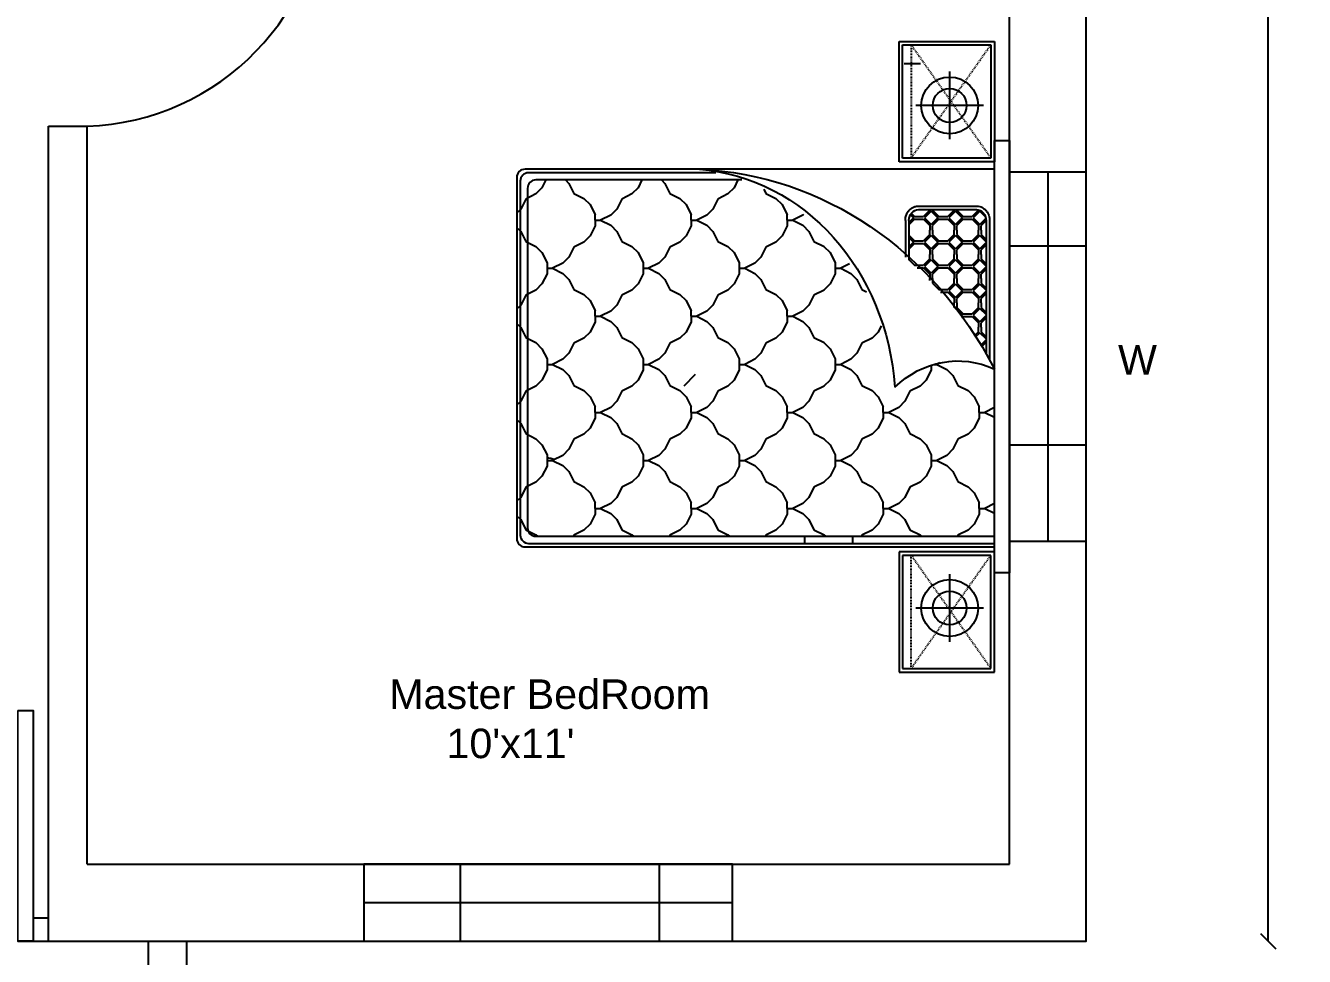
# Model space of a CAD drawing. Header units: inches. Extents: x -8688 to 264, y -379 to 2217.
# Drawn here: x -4299 to -4132.6, y -103.5 to 17.6 of the extents above; entities that cross this region are included whole.
import ezdxf

# ---------------------------------------------------------------- set-up
doc = ezdxf.new("R2010")
doc.units = ezdxf.units.IN
doc.header["$MEASUREMENT"] = 0
doc.linetypes.add('ACAD_ISO03W100', pattern=[30, 12, -18])
for name, color, linetype in [('D', 140, 'Continuous'), ('D1', 211, 'Continuous'), ('Naming', 91, 'Continuous'), ('W', 60, 'Continuous')]:
    doc.layers.add(name, color=color, linetype=linetype)
doc.styles.get("Standard").update_dxf_attribs({"font": 'arial.ttf'})
doc.dimstyles.get("Standard").update_dxf_attribs({"dimtxt": 5, "dimasz": 2, "dimexe": 0.18, "dimexo": 0.0625, "dimgap": 0.09, "dimtad": 0, "dimtih": 1, "dimtoh": 1, "dimdec": 3, "dimdsep": 46, "dimlunit": 3, "dimtxsty": 'Standard', "dimblk": 'OBLIQUE', "dimcen": 2, "dimse1": 1, "dimse2": 1, "dimclrd": 2, "dimadec": 0, "dimazin": 0, "dimtfac": 1, "dimtdec": 3, "dimtofl": 0, "dimtmove": 0, "dimatfit": 3, "dimfxl": 1, "dimtolj": 1, "dimtzin": 0, "dimarcsym": 0})

# ---------------------------------------------------------------- blocks, each defined once
blk = doc.blocks.new('_Oblique')
at = {"color": 0, "linetype": 'ByBlock', "lineweight": -2}
blk.add_line((-0.5, -0.5), (0.5, 0.5), dxfattribs=at)
blk = doc.blocks.new('*D37')
at = {"color": 2, "lineweight": -2, "transparency": 16777216}
for p, q in [((-4137.32, 258.49), (-4137.32, 81.13)), ((-4137.32, -101.51), (-4137.32, 75.84))]:
    blk.add_line(p, q, dxfattribs=at)
at = {"layer": 'Defpoints', "color": 0, "transparency": 16777216}
for p in [(-4160.98, 258.49), (-4160.98, -101.51), (-4137.32, -101.51)]:
    blk.add_point(p, dxfattribs=at)
at = {"color": 2, "lineweight": -2, "transparency": 16777216, "xscale": 2, "yscale": 2, "zscale": 2}
for p, rotation in [((-4137.32, 258.49), 90), ((-4137.32, -101.51), 270)]:
    blk.add_blockref('_Oblique', p, dxfattribs=dict(at, rotation=rotation))
at = {"color": 0, "transparency": 16777216, "insert": (-4137.32, 78.49), "char_height": 5, "attachment_point": 5}
blk.add_mtext("\\A1;30'", dxfattribs=at)

msp = doc.modelspace()

# ---------------------------------------------------------------- linework, layer by layer
for p, q in [((-4170.9821, -91.5117), (-4170.9821, 40.4883)), ((-4295.9821, -101.5117), (-4295.9821, 4.4883)), ((-4295.9821, 4.4883), (-4290.9821, 4.4883)), ((-4290.9821, -91.5117), (-4290.9821, 4.4883)), ((-4290.9821, -91.5117), (-4170.9821, -91.5117)), ((-4282.9821, -172.5117), (-4282.9821, -101.5117)), ((-4277.9821, -172.5117), (-4277.9821, -101.5117))]:
    msp.add_line(p, q)
at = {"color": 40, "true_color": 0xf8d731}
for p, q in [((-4185.3325, 15.4994), (-4172.9218, 15.4994)), ((-4185.3325, -0.1438), (-4185.3325, 15.4994)), ((-4184.864, 15.0309), (-4173.3904, 15.0309)), ((-4184.864, 0.3247), (-4184.864, 15.0309)), ((-4173.3904, 15.0309), (-4173.3904, 0.3247)), ((-4172.9218, 15.4994), (-4172.9218, -0.1438)), ((-4184.667, 12.624), (-4182.5442, 12.624)), ((-4178.7459, 2.7635), (-4178.7459, 11.575)), ((-4174.3401, 7.1692), (-4183.1516, 7.1692)), ((-4172.9218, 2.6002), (-4170.9821, 2.6002)), ((-4172.9218, -53.6237), (-4172.9218, 2.6002)), ((-4170.9821, 2.6002), (-4170.9821, -53.6237)), ((-4173.3904, 0.3247), (-4184.864, 0.3247)), ((-4172.8594, -1.1199), (-4233.9941, -1.1199)), ((-4209.1571, -1.5885), (-4233.5256, -1.5885)), ((-4172.9218, -0.1438), (-4185.3325, -0.1438)), ((-4235.0806, -2.2064), (-4235.0806, -49.168)), ((-4234.612, -2.6749), (-4234.612, -48.6995)), ((-4205.7851, -2.5255), (-4232.5885, -2.5255)), ((-4231.2752, -2.5255), (-4231.7904, -3.5558)), ((-4231.2752, -2.5255), (-4231.7903, -3.5558)), ((-4228.7383, -2.5255), (-4228.3026, -2.9613)), ((-4228.3034, -2.9621), (-4227.6467, -4.2756)), ((-4228.3034, -2.9621), (-4227.6467, -4.2756)), ((-4218.781, -2.5255), (-4219.2962, -3.5558)), ((-4218.781, -2.5255), (-4219.2961, -3.5558)), ((-4216.2441, -2.5255), (-4215.8084, -2.9612)), ((-4215.8092, -2.9621), (-4215.1525, -4.2756)), ((-4215.8092, -2.9621), (-4215.1525, -4.2756)), ((-4206.2868, -2.5255), (-4206.802, -3.5558)), ((-4206.2869, -2.5255), (-4206.802, -3.5558)), ((-4232.5792, -4.3458), (-4233.8926, -5.0025)), ((-4233.675, -3.612), (-4233.675, -47.7624)), ((-4231.7896, -3.5566), (-4232.5796, -4.3465)), ((-4227.6454, -4.2755), (-4226.3319, -4.9322)), ((-4226.3325, -4.9314), (-4225.5425, -5.7214)), ((-4220.0849, -4.3458), (-4221.3984, -5.0025)), ((-4219.2954, -3.5566), (-4220.0854, -4.3466)), ((-4215.1511, -4.2755), (-4213.8377, -4.9322)), ((-4213.8383, -4.9314), (-4213.0483, -5.7213)), ((-4207.5907, -4.3458), (-4208.9041, -5.0025)), ((-4206.8012, -3.5566), (-4207.5912, -4.3466)), ((-4202.9384, -3.7155), (-4202.6583, -4.2756)), ((-4202.9384, -3.7155), (-4202.6583, -4.2756)), ((-4202.6569, -4.2755), (-4201.3435, -4.9322)), ((-4201.3441, -4.9314), (-4200.5541, -5.7213)), ((-4234.5497, -6.3166), (-4234.9244, -6.6913)), ((-4233.8937, -5.0025), (-4234.5504, -6.3159)), ((-4233.8937, -5.0025), (-4234.5504, -6.3159)), ((-4225.5433, -5.7222), (-4224.8866, -7.0356)), ((-4225.5433, -5.7222), (-4224.8866, -7.0356)), ((-4222.0555, -6.3167), (-4222.8455, -7.1066)), ((-4221.3995, -5.0025), (-4222.0562, -6.3159)), ((-4221.3995, -5.0025), (-4222.0562, -6.3159)), ((-4213.0491, -5.7222), (-4212.3924, -7.0356)), ((-4213.0491, -5.7222), (-4212.3924, -7.0356)), ((-4209.5613, -6.3167), (-4210.3513, -7.1066)), ((-4208.9053, -5.0025), (-4209.5621, -6.3159)), ((-4208.9053, -5.0025), (-4209.562, -6.3159)), ((-4200.555, -5.7222), (-4199.8982, -7.0356)), ((-4200.5549, -5.7222), (-4199.8982, -7.0356)), ((-4182.7923, -5.9158), (-4175.2645, -5.9158)), ((-4182.7923, -6.3844), (-4175.2645, -6.3844)), ((-4181.3312, -6.4511), (-4182.1545, -7.2745)), ((-4181.1555, -6.5717), (-4182.034, -7.4502)), ((-4181.3314, -6.4511), (-4181.3314, -6.3844)), ((-4181.1555, -6.5717), (-4180.277, -7.4502)), ((-4180.98, -6.3844), (-4180.98, -6.4511)), ((-4180.9798, -6.4511), (-4180.1564, -7.2745)), ((-4178.1686, -6.4511), (-4178.9919, -7.2745)), ((-4177.9929, -6.5717), (-4178.8714, -7.4502)), ((-4178.1688, -6.4511), (-4178.1688, -6.3844)), ((-4177.9929, -6.5717), (-4177.1144, -7.4502)), ((-4177.8174, -6.3844), (-4177.8174, -6.4511)), ((-4177.8172, -6.4511), (-4176.9938, -7.2745)), ((-4175.006, -6.4511), (-4175.8293, -7.2745)), ((-4174.8303, -6.5717), (-4175.7088, -7.4502)), ((-4175.0062, -6.4511), (-4175.0062, -6.4147)), ((-4174.8303, -6.5717), (-4174.0888, -7.3132)), ((-4224.8855, -7.7626), (-4224.8855, -7.0356)), ((-4224.8855, -7.7626), (-4224.1585, -7.7626)), ((-4224.8855, -7.7626), (-4224.1585, -7.7626)), ((-4224.8855, -7.7626), (-4224.8855, -8.4895)), ((-4222.845, -7.1059), (-4224.1584, -7.7626)), ((-4224.1584, -7.7626), (-4222.8449, -8.4193)), ((-4212.3913, -7.7626), (-4212.3913, -7.0356)), ((-4212.3913, -7.7626), (-4211.6643, -7.7626)), ((-4212.3913, -7.7626), (-4211.6643, -7.7626)), ((-4212.3913, -7.7626), (-4212.3913, -8.4895)), ((-4210.3508, -7.1059), (-4211.6642, -7.7626)), ((-4211.6641, -7.7626), (-4210.3507, -8.4193)), ((-4199.8971, -7.7626), (-4199.8971, -7.0356)), ((-4199.8971, -7.7626), (-4199.1701, -7.7626)), ((-4199.8971, -7.7626), (-4199.1701, -7.7626)), ((-4199.8971, -7.7626), (-4199.8971, -8.4895)), ((-4197.8566, -7.1059), (-4199.17, -7.7626)), ((-4199.1699, -7.7626), (-4197.8565, -8.4193)), ((-4197.7512, -7.0008), (-4197.8571, -7.1067)), ((-4184.5102, -7.7882), (-4184.5102, -12.5544)), ((-4183.4396, -7.4502), (-4184.0417, -8.0523)), ((-4183.319, -7.6259), (-4184.0417, -8.3486)), ((-4184.0417, -7.7882), (-4184.0417, -12.969)), ((-4183.8496, -7.0402), (-4183.4396, -7.4502)), ((-4183.7313, -6.8622), (-4183.319, -7.2745)), ((-4183.3192, -7.2745), (-4182.1548, -7.2745)), ((-4183.3192, -7.6259), (-4182.1548, -7.6259)), ((-4182.1545, -7.6259), (-4181.3312, -8.4493)), ((-4182.034, -7.4502), (-4181.1555, -8.3287)), ((-4180.277, -7.4502), (-4181.1555, -8.3287)), ((-4180.1564, -7.6259), (-4180.9798, -8.4493)), ((-4180.1566, -7.2745), (-4178.9922, -7.2745)), ((-4180.1566, -7.6259), (-4178.9922, -7.6259)), ((-4178.9919, -7.6259), (-4178.1686, -8.4493)), ((-4178.8714, -7.4502), (-4177.9929, -8.3287)), ((-4177.1144, -7.4502), (-4177.9929, -8.3287)), ((-4176.9938, -7.6259), (-4177.8172, -8.4493)), ((-4176.994, -7.2745), (-4175.8296, -7.2745)), ((-4176.994, -7.6259), (-4175.8296, -7.6259)), ((-4175.8293, -7.6259), (-4175.006, -8.4493)), ((-4175.7088, -7.4502), (-4174.8303, -8.3287)), ((-4174.0357, -7.5341), (-4174.8303, -8.3287)), ((-4174.0151, -7.8098), (-4174.6546, -8.4493)), ((-4174.0151, -7.8098), (-4174.0151, -25.2023)), ((-4173.5465, -7.8098), (-4173.5465, -26.002)), ((-4234.9244, -8.8337), (-4234.5497, -9.2084)), ((-4234.5505, -9.2092), (-4233.8938, -10.5227)), ((-4234.5505, -9.2092), (-4233.8938, -10.5227)), ((-4225.5425, -9.8037), (-4226.3325, -10.5937)), ((-4224.8866, -8.4895), (-4225.5433, -9.8029)), ((-4224.8865, -8.4895), (-4225.5432, -9.8029)), ((-4222.8455, -8.4184), (-4222.0555, -9.2084)), ((-4222.0563, -9.2092), (-4221.3996, -10.5227)), ((-4222.0563, -9.2092), (-4221.3996, -10.5227)), ((-4213.0483, -9.8037), (-4213.8383, -10.5937)), ((-4212.3924, -8.4895), (-4213.0491, -9.8029)), ((-4212.3923, -8.4895), (-4213.049, -9.8029)), ((-4210.3513, -8.4184), (-4209.5613, -9.2083)), ((-4209.5621, -9.2092), (-4208.9054, -10.5227)), ((-4209.5621, -9.2092), (-4208.9054, -10.5227)), ((-4200.5541, -9.8037), (-4201.3441, -10.5937)), ((-4199.8982, -8.4895), (-4200.5549, -9.8029)), ((-4199.8982, -8.4895), (-4200.5549, -9.8029)), ((-4197.857, -8.4184), (-4197.0671, -9.2083)), ((-4197.068, -9.2092), (-4196.4112, -10.5227)), ((-4197.0679, -9.2092), (-4196.4112, -10.5227)), ((-4184.0417, -9.7144), (-4183.319, -10.4371)), ((-4181.3312, -9.6137), (-4182.1545, -10.4371)), ((-4181.1555, -9.7343), (-4182.034, -10.6128)), ((-4181.3314, -8.4493), (-4181.3314, -9.0315)), ((-4181.3314, -9.6137), (-4181.3314, -9.0315)), ((-4181.1555, -9.7343), (-4180.277, -10.6128)), ((-4180.98, -9.0315), (-4180.98, -8.4493)), ((-4180.98, -9.0315), (-4180.98, -9.6137)), ((-4180.9798, -9.6137), (-4180.1564, -10.4371)), ((-4178.1686, -9.6137), (-4178.9919, -10.4371)), ((-4177.9929, -9.7343), (-4178.8714, -10.6128)), ((-4178.1688, -8.4493), (-4178.1688, -9.0315)), ((-4178.1688, -9.6137), (-4178.1688, -9.0315)), ((-4177.9929, -9.7343), (-4177.1144, -10.6128)), ((-4177.8174, -9.0315), (-4177.8174, -8.4493)), ((-4177.8174, -9.0315), (-4177.8174, -9.6137)), ((-4177.8172, -9.6137), (-4176.9938, -10.4371)), ((-4175.006, -9.6137), (-4175.8293, -10.4371)), ((-4174.8303, -9.7343), (-4175.7088, -10.6128)), ((-4175.0062, -8.4493), (-4175.0062, -9.0315)), ((-4175.0062, -9.6137), (-4175.0062, -9.0315)), ((-4174.8303, -9.7343), (-4174.0151, -10.5495)), ((-4174.6548, -9.0315), (-4174.6548, -8.4493)), ((-4174.6548, -9.0315), (-4174.6548, -9.6137)), ((-4174.6546, -9.6137), (-4174.0151, -10.2532)), ((-4233.8925, -10.5226), (-4232.5791, -11.1793)), ((-4232.5796, -11.1785), (-4231.7896, -11.9685)), ((-4227.6466, -11.2496), (-4228.3033, -12.563)), ((-4227.6466, -11.2496), (-4228.3033, -12.563)), ((-4226.332, -10.5929), (-4227.6454, -11.2496)), ((-4221.3983, -10.5226), (-4220.0848, -11.1793)), ((-4220.0854, -11.1785), (-4219.2954, -11.9685)), ((-4215.1524, -11.2496), (-4215.8091, -12.563)), ((-4215.1524, -11.2496), (-4215.8091, -12.563)), ((-4213.8378, -10.5929), (-4215.1512, -11.2496)), ((-4208.904, -10.5226), (-4207.5906, -11.1793)), ((-4207.5912, -11.1785), (-4206.8012, -11.9684)), ((-4202.6583, -11.2496), (-4203.315, -12.563)), ((-4202.6582, -11.2496), (-4203.3149, -12.563)), ((-4201.3436, -10.5929), (-4202.657, -11.2496)), ((-4196.4098, -10.5226), (-4195.0964, -11.1793)), ((-4195.097, -11.1785), (-4194.307, -11.9684)), ((-4184.0417, -10.0107), (-4183.4396, -10.6128)), ((-4183.4396, -10.6128), (-4184.0417, -11.2149)), ((-4183.319, -10.7885), (-4184.0417, -11.5112)), ((-4183.3192, -10.4371), (-4182.1548, -10.4371)), ((-4183.3192, -10.7885), (-4182.1548, -10.7885)), ((-4182.1545, -10.7885), (-4181.3312, -11.6119)), ((-4182.034, -10.6128), (-4181.1555, -11.4913)), ((-4181.3314, -11.6119), (-4181.3314, -12.1941)), ((-4180.277, -10.6128), (-4181.1555, -11.4913)), ((-4180.98, -12.1941), (-4180.98, -11.6119)), ((-4180.1564, -10.7885), (-4180.9798, -11.6119)), ((-4180.1566, -10.4371), (-4178.9922, -10.4371)), ((-4180.1566, -10.7885), (-4178.9922, -10.7885)), ((-4178.9919, -10.7885), (-4178.1686, -11.6119)), ((-4178.8714, -10.6128), (-4177.9929, -11.4913)), ((-4178.1688, -11.6119), (-4178.1688, -12.1941)), ((-4177.1144, -10.6128), (-4177.9929, -11.4913)), ((-4177.8174, -12.1941), (-4177.8174, -11.6119)), ((-4176.9938, -10.7885), (-4177.8172, -11.6119)), ((-4176.994, -10.4371), (-4175.8296, -10.4371)), ((-4176.994, -10.7885), (-4175.8296, -10.7885)), ((-4175.8293, -10.7885), (-4175.006, -11.6119)), ((-4175.7088, -10.6128), (-4174.8303, -11.4913)), ((-4175.0062, -11.6119), (-4175.0062, -12.1941)), ((-4174.0151, -10.6761), (-4174.8303, -11.4913)), ((-4174.6548, -12.1941), (-4174.6548, -11.6119)), ((-4174.0151, -10.9724), (-4174.6546, -11.6119)), ((-4231.7904, -11.9693), (-4231.1337, -13.2827)), ((-4231.7904, -11.9693), (-4231.1337, -13.2827)), ((-4231.1326, -13.2827), (-4231.1326, -14.7366)), ((-4228.3026, -12.5638), (-4229.0926, -13.3537)), ((-4219.2962, -11.9693), (-4218.6395, -13.2827)), ((-4219.2962, -11.9693), (-4218.6395, -13.2827)), ((-4218.6384, -13.2827), (-4218.6384, -14.7366)), ((-4215.8084, -12.5638), (-4216.5984, -13.3537)), ((-4206.802, -11.9693), (-4206.1453, -13.2827)), ((-4206.802, -11.9693), (-4206.1453, -13.2827)), ((-4206.1442, -13.2827), (-4206.1442, -14.7366)), ((-4203.3142, -12.5638), (-4204.1042, -13.3538)), ((-4194.3079, -11.9693), (-4193.6512, -13.2827)), ((-4194.3078, -11.9693), (-4193.6511, -13.2827)), ((-4193.6499, -13.2827), (-4193.6499, -14.7366)), ((-4184.0417, -12.877), (-4183.319, -13.5997)), ((-4181.3312, -12.7763), (-4182.1545, -13.5997)), ((-4181.1555, -12.8969), (-4182.034, -13.7754)), ((-4181.3314, -12.7763), (-4181.3314, -12.1941)), ((-4181.1555, -12.8969), (-4180.277, -13.7754)), ((-4180.98, -12.1941), (-4180.98, -12.7763)), ((-4180.9798, -12.7763), (-4180.1564, -13.5997)), ((-4178.1686, -12.7763), (-4178.9919, -13.5997)), ((-4177.9929, -12.8969), (-4178.8714, -13.7754)), ((-4178.1688, -12.7763), (-4178.1688, -12.1941)), ((-4177.9929, -12.8969), (-4177.1144, -13.7754)), ((-4177.8174, -12.1941), (-4177.8174, -12.7763)), ((-4177.8172, -12.7763), (-4176.9938, -13.5997)), ((-4175.006, -12.7763), (-4175.8293, -13.5997)), ((-4174.8303, -12.8969), (-4175.7088, -13.7754)), ((-4175.0062, -12.7763), (-4175.0062, -12.1941)), ((-4174.8303, -12.8969), (-4174.0151, -13.7121)), ((-4174.6548, -12.1941), (-4174.6548, -12.7763)), ((-4174.6546, -12.7763), (-4174.0151, -13.4158)), ((-4231.1337, -14.7366), (-4231.7904, -16.05)), ((-4231.1336, -14.7366), (-4231.7903, -16.05)), ((-4231.1326, -14.0097), (-4230.4056, -14.0097)), ((-4229.0921, -13.353), (-4230.4055, -14.0097)), ((-4230.4055, -14.0097), (-4229.092, -14.6664)), ((-4229.0926, -14.6655), (-4228.3026, -15.4555)), ((-4218.6394, -14.7366), (-4219.2962, -16.05)), ((-4218.6395, -14.7366), (-4219.2962, -16.05)), ((-4218.6384, -14.0097), (-4217.9114, -14.0097)), ((-4216.5979, -13.353), (-4217.9113, -14.0097)), ((-4217.9112, -14.0097), (-4216.5978, -14.6664)), ((-4216.5984, -14.6655), (-4215.8084, -15.4555)), ((-4206.1453, -14.7366), (-4206.802, -16.05)), ((-4206.1453, -14.7366), (-4206.802, -16.05)), ((-4206.1442, -14.0097), (-4205.4172, -14.0097)), ((-4204.1037, -13.353), (-4205.4171, -14.0097)), ((-4205.417, -14.0097), (-4204.1036, -14.6664)), ((-4204.1041, -14.6655), (-4203.3142, -15.4555)), ((-4193.6511, -14.7366), (-4194.3078, -16.05)), ((-4193.6511, -14.7366), (-4194.3078, -16.05)), ((-4193.6499, -14.0097), (-4192.923, -14.0097)), ((-4191.7615, -13.429), (-4192.9229, -14.0097)), ((-4192.9228, -14.0097), (-4191.6094, -14.6664)), ((-4191.6099, -14.6655), (-4190.82, -15.4554)), ((-4183.3192, -13.5997), (-4182.1548, -13.5997)), ((-4182.9771, -13.9511), (-4182.1548, -13.9511)), ((-4182.1545, -13.9511), (-4181.3312, -14.7745)), ((-4182.034, -13.7754), (-4181.1555, -14.6539)), ((-4181.3314, -14.7745), (-4181.3314, -15.3567)), ((-4180.277, -13.7754), (-4181.1555, -14.6539)), ((-4180.98, -15.3567), (-4180.98, -14.7745)), ((-4180.1564, -13.9511), (-4180.9798, -14.7745)), ((-4180.1566, -13.5997), (-4178.9922, -13.5997)), ((-4180.1566, -13.9511), (-4178.9922, -13.9511)), ((-4178.9919, -13.9511), (-4178.1686, -14.7745)), ((-4178.8714, -13.7754), (-4177.9929, -14.6539)), ((-4178.1688, -14.7745), (-4178.1688, -15.3567)), ((-4177.1144, -13.7754), (-4177.9929, -14.6539)), ((-4177.8174, -15.3567), (-4177.8174, -14.7745)), ((-4176.9938, -13.9511), (-4177.8172, -14.7745)), ((-4176.994, -13.5997), (-4175.8296, -13.5997)), ((-4176.994, -13.9511), (-4175.8296, -13.9511)), ((-4175.8293, -13.9511), (-4175.006, -14.7745)), ((-4175.7088, -13.7754), (-4174.8303, -14.6539)), ((-4175.0062, -14.7745), (-4175.0062, -15.3567)), ((-4174.0151, -13.8387), (-4174.8303, -14.6539)), ((-4174.6548, -15.3567), (-4174.6548, -14.7745)), ((-4174.0151, -14.135), (-4174.6546, -14.7745)), ((-4231.7896, -16.0508), (-4232.5796, -16.8408)), ((-4228.3034, -15.4564), (-4227.6467, -16.7698)), ((-4228.3034, -15.4564), (-4227.6467, -16.7698)), ((-4219.2954, -16.0508), (-4220.0854, -16.8408)), ((-4215.8092, -15.4564), (-4215.1525, -16.7698)), ((-4215.8092, -15.4564), (-4215.1525, -16.7698)), ((-4206.8012, -16.0508), (-4207.5912, -16.8408)), ((-4203.315, -15.4564), (-4202.6583, -16.7698)), ((-4203.315, -15.4564), (-4202.6583, -16.7698)), ((-4194.307, -16.0509), (-4195.097, -16.8408)), ((-4190.8208, -15.4564), (-4190.1641, -16.7698)), ((-4190.8208, -15.4564), (-4190.1641, -16.7698)), ((-4181.3314, -15.5871), (-4181.3314, -15.3567)), ((-4180.98, -15.3567), (-4180.98, -15.9389)), ((-4180.9798, -15.9389), (-4180.1564, -16.7623)), ((-4178.1686, -15.9389), (-4178.9919, -16.7623)), ((-4177.9929, -16.0595), (-4178.8714, -16.938)), ((-4178.1688, -15.9389), (-4178.1688, -15.3567)), ((-4177.9929, -16.0595), (-4177.1144, -16.938)), ((-4177.8174, -15.3567), (-4177.8174, -15.9389)), ((-4177.8172, -15.9389), (-4176.9938, -16.7623)), ((-4175.006, -15.9389), (-4175.8293, -16.7623)), ((-4174.8303, -16.0595), (-4175.7088, -16.938)), ((-4175.0062, -15.9389), (-4175.0062, -15.3567)), ((-4174.8303, -16.0595), (-4174.0151, -16.8747)), ((-4174.6548, -15.3567), (-4174.6548, -15.9389)), ((-4174.6546, -15.9389), (-4174.0151, -16.5784)), ((-4233.8937, -17.4967), (-4234.5504, -18.8101)), ((-4233.8937, -17.4967), (-4234.5504, -18.8101)), ((-4232.5791, -16.84), (-4233.8926, -17.4967)), ((-4227.6454, -16.7697), (-4226.3319, -17.4264)), ((-4226.3325, -17.4256), (-4225.5425, -18.2156)), ((-4225.5433, -18.2164), (-4224.8866, -19.5298)), ((-4225.5433, -18.2164), (-4224.8866, -19.5298)), ((-4221.3995, -17.4967), (-4222.0563, -18.8101)), ((-4221.3995, -17.4967), (-4222.0562, -18.8101)), ((-4220.0849, -16.84), (-4221.3983, -17.4967)), ((-4215.1511, -16.7697), (-4213.8377, -17.4264)), ((-4213.8383, -17.4256), (-4213.0483, -18.2156)), ((-4213.0491, -18.2164), (-4212.3924, -19.5298)), ((-4213.0491, -18.2164), (-4212.3924, -19.5298)), ((-4208.9054, -17.4967), (-4209.5621, -18.8101)), ((-4208.9053, -17.4967), (-4209.562, -18.8101)), ((-4207.5907, -16.84), (-4208.9041, -17.4967)), ((-4202.6569, -16.7697), (-4201.3435, -17.4264)), ((-4201.3441, -17.4256), (-4200.5541, -18.2156)), ((-4200.5549, -18.2164), (-4199.8982, -19.5298)), ((-4200.5549, -18.2164), (-4199.8982, -19.5298)), ((-4196.4111, -17.4967), (-4197.0679, -18.8101)), ((-4196.4112, -17.4967), (-4197.0679, -18.8101)), ((-4195.0965, -16.84), (-4196.4099, -17.4967)), ((-4190.1627, -16.7697), (-4189.5709, -17.0656)), ((-4180.1566, -16.7623), (-4178.9922, -16.7623)), ((-4179.9224, -17.1137), (-4178.9922, -17.1137)), ((-4178.9919, -17.1137), (-4178.1686, -17.9371)), ((-4178.8714, -16.938), (-4177.9929, -17.8165)), ((-4178.1688, -17.9371), (-4178.1688, -18.5193)), ((-4177.1144, -16.938), (-4177.9929, -17.8165)), ((-4177.8174, -18.5193), (-4177.8174, -17.9371)), ((-4176.9938, -17.1137), (-4177.8172, -17.9371)), ((-4176.994, -16.7623), (-4175.8296, -16.7623)), ((-4176.994, -17.1137), (-4175.8296, -17.1137)), ((-4175.8293, -17.1137), (-4175.006, -17.9371)), ((-4175.7088, -16.938), (-4174.8303, -17.8165)), ((-4175.0062, -17.9371), (-4175.0062, -18.5193)), ((-4174.0151, -17.0013), (-4174.8303, -17.8165)), ((-4174.6548, -18.5193), (-4174.6548, -17.9371)), ((-4174.0151, -17.2976), (-4174.6546, -17.9371)), ((-4234.5497, -18.8109), (-4234.9244, -19.1855)), ((-4224.8855, -20.2568), (-4224.8855, -19.5298)), ((-4222.845, -19.6001), (-4224.1584, -20.2568)), ((-4222.0555, -18.8109), (-4222.8455, -19.6009)), ((-4212.3913, -20.2568), (-4212.3913, -19.5298)), ((-4210.3508, -19.6001), (-4211.6642, -20.2568)), ((-4209.5613, -18.8109), (-4210.3513, -19.6009)), ((-4199.8971, -20.2568), (-4199.8971, -19.5298)), ((-4197.8565, -19.6001), (-4199.17, -20.2568)), ((-4197.0671, -18.8109), (-4197.8571, -19.6009)), ((-4178.1686, -19.1015), (-4178.212, -19.145)), ((-4178.1688, -19.1015), (-4178.1688, -18.5193)), ((-4177.9929, -19.2221), (-4178.0807, -19.3099)), ((-4177.9929, -19.2221), (-4177.1144, -20.1006)), ((-4177.8174, -18.5193), (-4177.8174, -19.1015)), ((-4177.8172, -19.1015), (-4176.9938, -19.9249)), ((-4176.994, -19.9249), (-4175.8296, -19.9249)), ((-4175.006, -19.1015), (-4175.8293, -19.9249)), ((-4174.8303, -19.2221), (-4175.7088, -20.1006)), ((-4175.0062, -19.1015), (-4175.0062, -18.5193)), ((-4174.8303, -19.2221), (-4174.0151, -20.0373)), ((-4174.6548, -18.5193), (-4174.6548, -19.1015)), ((-4174.6546, -19.1015), (-4174.0151, -19.741)), ((-4234.9244, -21.3279), (-4234.5497, -21.7026)), ((-4224.8866, -20.9837), (-4225.5433, -22.2971)), ((-4224.8865, -20.9837), (-4225.5432, -22.2971)), ((-4224.8855, -20.2568), (-4224.1585, -20.2568)), ((-4224.8855, -20.2568), (-4224.1585, -20.2568)), ((-4224.8855, -20.2568), (-4224.8855, -20.9837)), ((-4224.1584, -20.2568), (-4222.845, -20.9135)), ((-4222.8455, -20.9126), (-4222.0555, -21.7026)), ((-4212.3924, -20.9837), (-4213.0491, -22.2971)), ((-4212.3924, -20.9837), (-4213.0491, -22.2971)), ((-4212.3913, -20.2568), (-4211.6643, -20.2568)), ((-4212.3913, -20.2568), (-4211.6643, -20.2568)), ((-4212.3913, -20.2568), (-4212.3913, -20.9837)), ((-4211.6641, -20.2568), (-4210.3507, -20.9135)), ((-4210.3513, -20.9126), (-4209.5613, -21.7026)), ((-4199.8982, -20.9837), (-4200.5549, -22.2971)), ((-4199.8982, -20.9837), (-4200.5549, -22.2971)), ((-4199.8971, -20.2568), (-4199.1701, -20.2568)), ((-4199.8971, -20.2568), (-4199.1701, -20.2568)), ((-4199.8971, -20.2568), (-4199.8971, -20.9837)), ((-4199.1699, -20.2568), (-4197.8565, -20.9135)), ((-4197.857, -20.9126), (-4197.0671, -21.7026)), ((-4187.663, -21.5017), (-4188.0607, -22.2971)), ((-4187.663, -21.5017), (-4188.0607, -22.2971)), ((-4177.1144, -20.1006), (-4177.314, -20.3002)), ((-4176.9938, -20.2763), (-4177.1868, -20.4693)), ((-4176.994, -20.2763), (-4175.8296, -20.2763)), ((-4175.8293, -20.2763), (-4175.006, -21.0997)), ((-4175.7088, -20.1006), (-4174.8303, -20.9791)), ((-4175.0062, -21.0997), (-4175.0062, -21.6819)), ((-4174.0151, -20.1639), (-4174.8303, -20.9791)), ((-4174.6548, -21.6819), (-4174.6548, -21.0997)), ((-4174.0151, -20.4602), (-4174.6546, -21.0997)), ((-4234.5505, -21.7035), (-4233.8938, -23.0169)), ((-4234.5505, -21.7035), (-4233.8938, -23.0169)), ((-4233.8925, -23.0168), (-4232.5791, -23.6735)), ((-4226.332, -23.0871), (-4227.6454, -23.7438)), ((-4225.5425, -22.2979), (-4226.3325, -23.0879)), ((-4222.0563, -21.7035), (-4221.3996, -23.0169)), ((-4222.0563, -21.7035), (-4221.3996, -23.0169)), ((-4221.3983, -23.0168), (-4220.0849, -23.6735)), ((-4213.8378, -23.0871), (-4215.1512, -23.7438)), ((-4213.0483, -22.2979), (-4213.8383, -23.0879)), ((-4209.5621, -21.7035), (-4208.9054, -23.0169)), ((-4209.5621, -21.7035), (-4208.9054, -23.0169)), ((-4208.904, -23.0168), (-4207.5906, -23.6735)), ((-4201.3436, -23.0871), (-4202.657, -23.7438)), ((-4200.5541, -22.298), (-4201.3441, -23.0879)), ((-4197.0679, -21.7035), (-4196.4112, -23.0169)), ((-4197.0679, -21.7035), (-4196.4112, -23.0169)), ((-4196.4098, -23.0168), (-4195.0964, -23.6735)), ((-4188.8494, -23.0871), (-4190.1628, -23.7438)), ((-4188.0599, -22.298), (-4188.8499, -23.0879)), ((-4175.006, -22.2641), (-4175.5378, -22.7959)), ((-4174.8303, -22.3847), (-4175.4192, -22.9737)), ((-4175.0062, -22.2641), (-4175.0062, -21.6819)), ((-4174.8303, -22.3847), (-4174.0151, -23.1999)), ((-4174.6548, -21.6819), (-4174.6548, -22.2641)), ((-4174.6546, -22.2641), (-4174.0151, -22.9036)), ((-4232.5796, -23.6728), (-4231.7896, -24.4627)), ((-4231.7904, -24.4635), (-4231.1337, -25.7769)), ((-4231.7904, -24.4635), (-4231.1337, -25.7769)), ((-4227.6466, -23.7438), (-4228.3033, -25.0572)), ((-4227.6466, -23.7438), (-4228.3033, -25.0572)), ((-4220.0854, -23.6727), (-4219.2954, -24.4627)), ((-4219.2962, -24.4635), (-4218.6395, -25.7769)), ((-4219.2962, -24.4635), (-4218.6395, -25.7769)), ((-4215.1525, -23.7438), (-4215.8092, -25.0572)), ((-4215.1524, -23.7438), (-4215.8091, -25.0572)), ((-4207.5912, -23.6727), (-4206.8012, -24.4627)), ((-4206.802, -24.4635), (-4206.1453, -25.7769)), ((-4206.802, -24.4635), (-4206.1453, -25.7769)), ((-4202.6583, -23.7438), (-4203.315, -25.0572)), ((-4202.6582, -23.7438), (-4203.3149, -25.0572)), ((-4195.097, -23.6727), (-4194.307, -24.4627)), ((-4194.3078, -24.4635), (-4193.6511, -25.7769)), ((-4194.3078, -24.4635), (-4193.6511, -25.7769)), ((-4190.164, -23.7438), (-4190.8208, -25.0572)), ((-4190.1641, -23.7438), (-4190.8208, -25.0572)), ((-4174.0151, -23.3265), (-4174.7287, -24.0401)), ((-4174.0151, -23.6228), (-4174.6143, -24.2221)), ((-4231.1326, -25.7769), (-4231.1326, -27.2309)), ((-4231.1326, -26.5039), (-4230.4056, -26.5039)), ((-4229.0921, -25.8472), (-4230.4055, -26.5039)), ((-4230.4055, -26.5039), (-4229.0921, -27.1606)), ((-4228.3026, -25.058), (-4229.0926, -25.8479)), ((-4218.6384, -25.7769), (-4218.6384, -27.2309)), ((-4218.6384, -26.5039), (-4217.9114, -26.5039)), ((-4216.5979, -25.8472), (-4217.9113, -26.5039)), ((-4217.9113, -26.5039), (-4216.5978, -27.1606)), ((-4215.8084, -25.058), (-4216.5984, -25.848)), ((-4206.1442, -25.7769), (-4206.1442, -27.2309)), ((-4206.1442, -26.5039), (-4205.4172, -26.5039)), ((-4204.1036, -25.8472), (-4205.4171, -26.5039)), ((-4205.417, -26.5039), (-4204.1036, -27.1606)), ((-4203.3142, -25.058), (-4204.1042, -25.848)), ((-4193.6499, -25.7769), (-4193.6499, -27.2309)), ((-4193.6499, -26.5039), (-4192.923, -26.5039)), ((-4191.6094, -25.8472), (-4192.9228, -26.5039)), ((-4192.9228, -26.5039), (-4191.6094, -27.1606)), ((-4190.82, -25.0581), (-4191.61, -25.848)), ((-4181.1557, -26.6089), (-4181.1557, -27.2309)), ((-4180.8118, -26.5039), (-4180.4288, -26.5039)), ((-4180.0425, -26.3109), (-4180.4286, -26.5039)), ((-4180.4286, -26.5039), (-4179.1152, -27.1606)), ((-4231.1336, -27.2308), (-4231.7904, -28.5442)), ((-4231.1337, -27.2308), (-4231.7904, -28.5442)), ((-4229.0926, -27.1598), (-4228.3026, -27.9497)), ((-4228.3034, -27.9506), (-4227.6467, -29.264)), ((-4228.3034, -27.9506), (-4227.6467, -29.264)), ((-4218.6395, -27.2308), (-4219.2962, -28.5442)), ((-4218.6395, -27.2308), (-4219.2962, -28.5442)), ((-4216.5984, -27.1597), (-4215.8084, -27.9497)), ((-4215.8092, -27.9506), (-4215.1525, -29.264)), ((-4215.8092, -27.9506), (-4215.1525, -29.264)), ((-4213.3098, -29.2774), (-4211.8263, -27.7939)), ((-4206.1453, -27.2308), (-4206.802, -28.5442)), ((-4206.1453, -27.2308), (-4206.802, -28.5442)), ((-4204.1041, -27.1597), (-4203.3142, -27.9497)), ((-4203.315, -27.9506), (-4202.6583, -29.264)), ((-4203.315, -27.9506), (-4202.6583, -29.264)), ((-4193.6511, -27.2308), (-4194.3078, -28.5442)), ((-4193.6511, -27.2308), (-4194.3078, -28.5442)), ((-4191.6099, -27.1597), (-4190.82, -27.9497)), ((-4190.8208, -27.9506), (-4190.1641, -29.264)), ((-4190.8208, -27.9506), (-4190.1641, -29.264)), ((-4181.1569, -27.2308), (-4181.8136, -28.5442)), ((-4181.1569, -27.2308), (-4181.8136, -28.5442)), ((-4179.1157, -27.1597), (-4178.3258, -27.9496)), ((-4178.3266, -27.9506), (-4177.6699, -29.264)), ((-4178.3266, -27.9506), (-4177.6699, -29.264)), ((-4232.5791, -29.3342), (-4233.8925, -29.9909)), ((-4231.7896, -28.545), (-4232.5796, -29.335)), ((-4227.6454, -29.2639), (-4226.332, -29.9207)), ((-4226.3325, -29.9199), (-4225.5425, -30.7098)), ((-4220.0849, -29.3342), (-4221.3983, -29.9909)), ((-4219.2954, -28.5451), (-4220.0854, -29.335)), ((-4215.1512, -29.2639), (-4213.8377, -29.9207)), ((-4213.8383, -29.9198), (-4213.0483, -30.7098)), ((-4207.5907, -29.3342), (-4208.9041, -29.9909)), ((-4206.8012, -28.5451), (-4207.5912, -29.335)), ((-4202.6569, -29.2639), (-4201.3435, -29.9207)), ((-4201.3441, -29.9198), (-4200.5541, -30.7098)), ((-4195.0965, -29.3342), (-4196.4099, -29.9909)), ((-4194.307, -28.5451), (-4195.097, -29.3351)), ((-4190.1627, -29.2639), (-4188.8493, -29.9207)), ((-4188.8499, -29.9198), (-4188.0599, -30.7098)), ((-4182.6022, -29.3342), (-4183.9157, -29.9909)), ((-4181.8128, -28.5451), (-4182.6028, -29.3351)), ((-4177.6685, -29.2639), (-4176.3551, -29.9207)), ((-4176.3557, -29.9198), (-4175.5657, -30.7097)), ((-4234.5497, -31.3051), (-4234.9244, -31.6798)), ((-4233.8937, -29.9909), (-4234.5505, -31.3043)), ((-4233.8937, -29.9909), (-4234.5504, -31.3043)), ((-4225.5433, -30.7106), (-4224.8866, -32.0241)), ((-4225.5433, -30.7106), (-4224.8866, -32.0241)), ((-4222.0555, -31.3051), (-4222.8455, -32.0951)), ((-4221.3996, -29.9909), (-4222.0563, -31.3043)), ((-4221.3995, -29.9909), (-4222.0562, -31.3043)), ((-4213.0491, -30.7106), (-4212.3924, -32.0241)), ((-4213.0491, -30.7106), (-4212.3924, -32.0241)), ((-4209.5613, -31.3051), (-4210.3513, -32.0951)), ((-4208.9053, -29.9909), (-4209.5621, -31.3043)), ((-4208.9054, -29.9909), (-4209.5621, -31.3043)), ((-4200.5549, -30.7106), (-4199.8982, -32.0241)), ((-4200.5549, -30.7106), (-4199.8982, -32.0241)), ((-4197.0671, -31.3052), (-4197.8571, -32.0951)), ((-4196.4112, -29.9909), (-4197.0679, -31.3043)), ((-4196.4112, -29.9909), (-4197.0679, -31.3043)), ((-4188.0607, -30.7106), (-4187.404, -32.0241)), ((-4188.0607, -30.7106), (-4187.404, -32.0241)), ((-4184.5729, -31.3052), (-4185.3629, -32.0951)), ((-4183.917, -29.9909), (-4184.5737, -31.3043)), ((-4183.917, -29.9909), (-4184.5737, -31.3043)), ((-4175.5666, -30.7106), (-4174.9098, -32.0241)), ((-4175.5665, -30.7106), (-4174.9098, -32.0241)), ((-4224.8855, -32.751), (-4224.8855, -32.024)), ((-4224.8855, -32.751), (-4224.1585, -32.751)), ((-4224.8855, -32.751), (-4224.1585, -32.751)), ((-4224.8855, -32.751), (-4224.8855, -33.4779)), ((-4222.845, -32.0943), (-4224.1584, -32.751)), ((-4224.1584, -32.751), (-4222.845, -33.4077)), ((-4212.3913, -32.751), (-4212.3913, -32.024)), ((-4212.3913, -32.751), (-4211.6643, -32.751)), ((-4212.3913, -32.751), (-4211.6643, -32.751)), ((-4212.3913, -32.751), (-4212.3913, -33.4779)), ((-4210.3507, -32.0943), (-4211.6642, -32.751)), ((-4211.6642, -32.751), (-4210.3507, -33.4077)), ((-4199.8971, -32.751), (-4199.8971, -32.024)), ((-4199.8971, -32.751), (-4199.1701, -32.751)), ((-4199.8971, -32.751), (-4199.1701, -32.751)), ((-4199.8971, -32.751), (-4199.8971, -33.4779)), ((-4197.8565, -32.0943), (-4199.1699, -32.751)), ((-4199.1699, -32.751), (-4197.8565, -33.4077)), ((-4187.4028, -32.751), (-4187.4028, -32.024)), ((-4187.4028, -32.751), (-4186.6759, -32.751)), ((-4187.4028, -32.751), (-4186.6759, -32.751)), ((-4187.4028, -32.751), (-4187.4028, -33.4779)), ((-4185.3623, -32.0943), (-4186.6757, -32.751)), ((-4186.6757, -32.751), (-4185.3623, -33.4077)), ((-4174.9086, -32.751), (-4174.9086, -32.024)), ((-4174.9086, -32.751), (-4174.1817, -32.751)), ((-4174.9086, -32.751), (-4174.1817, -32.751)), ((-4174.9086, -32.751), (-4174.9086, -33.4779)), ((-4172.9218, -32.1212), (-4174.1815, -32.751)), ((-4174.1815, -32.751), (-4172.9218, -33.3808)), ((-4234.9244, -33.8222), (-4234.5497, -34.1968)), ((-4234.5505, -34.1977), (-4233.8937, -35.5111)), ((-4234.5505, -34.1977), (-4233.8938, -35.5111)), ((-4225.5425, -34.7922), (-4226.3325, -35.5821)), ((-4224.8866, -33.4779), (-4225.5433, -34.7913)), ((-4224.8866, -33.4779), (-4225.5433, -34.7913)), ((-4222.8455, -33.4069), (-4222.0555, -34.1968)), ((-4222.0563, -34.1977), (-4221.3996, -35.5111)), ((-4222.0563, -34.1977), (-4221.3996, -35.5111)), ((-4213.0483, -34.7922), (-4213.8383, -35.5821)), ((-4212.3924, -33.4779), (-4213.0491, -34.7913)), ((-4212.3924, -33.4779), (-4213.0491, -34.7913)), ((-4210.3513, -33.4068), (-4209.5613, -34.1968)), ((-4209.5621, -34.1977), (-4208.9054, -35.5111)), ((-4209.5621, -34.1977), (-4208.9054, -35.5111)), ((-4200.5541, -34.7922), (-4201.3441, -35.5822)), ((-4199.8982, -33.4779), (-4200.5549, -34.7913)), ((-4199.8982, -33.4779), (-4200.5549, -34.7913)), ((-4197.857, -33.4068), (-4197.0671, -34.1968)), ((-4197.0679, -34.1977), (-4196.4112, -35.5111)), ((-4197.0679, -34.1977), (-4196.4112, -35.5111)), ((-4188.0599, -34.7922), (-4188.8499, -35.5822)), ((-4187.404, -33.4779), (-4188.0607, -34.7913)), ((-4187.404, -33.4779), (-4188.0607, -34.7913)), ((-4185.3628, -33.4068), (-4184.5729, -34.1968)), ((-4184.5737, -34.1977), (-4183.917, -35.5111)), ((-4184.5737, -34.1977), (-4183.917, -35.5111)), ((-4175.5657, -34.7922), (-4176.3556, -35.5822)), ((-4174.9098, -33.4779), (-4175.5666, -34.7913)), ((-4174.9098, -33.4779), (-4175.5665, -34.7913)), ((-4233.8925, -35.511), (-4232.5791, -36.1678)), ((-4232.5796, -36.167), (-4231.7896, -36.9569)), ((-4227.6467, -36.238), (-4228.3034, -37.5514)), ((-4227.6466, -36.238), (-4228.3033, -37.5514)), ((-4226.332, -35.5813), (-4227.6454, -36.238)), ((-4221.3983, -35.511), (-4220.0849, -36.1678)), ((-4220.0854, -36.167), (-4219.2954, -36.9569)), ((-4215.1525, -36.238), (-4215.8092, -37.5514)), ((-4215.1524, -36.238), (-4215.8091, -37.5514)), ((-4213.8378, -35.5813), (-4215.1512, -36.238)), ((-4208.9041, -35.511), (-4207.5906, -36.1678)), ((-4207.5912, -36.1669), (-4206.8012, -36.9569)), ((-4202.6582, -36.238), (-4203.315, -37.5514)), ((-4202.6583, -36.238), (-4203.315, -37.5514)), ((-4201.3436, -35.5813), (-4202.657, -36.238)), ((-4196.4098, -35.511), (-4195.0964, -36.1678)), ((-4195.097, -36.1669), (-4194.307, -36.9569)), ((-4190.1641, -36.238), (-4190.8208, -37.5514)), ((-4190.1641, -36.238), (-4190.8208, -37.5514)), ((-4188.8493, -35.5813), (-4190.1628, -36.238)), ((-4183.9156, -35.511), (-4182.6022, -36.1678)), ((-4182.6028, -36.1669), (-4181.8128, -36.9569)), ((-4177.6699, -36.238), (-4178.3266, -37.5514)), ((-4177.6699, -36.238), (-4178.3266, -37.5514)), ((-4176.3551, -35.5813), (-4177.6685, -36.238)), ((-4231.7904, -36.9577), (-4231.1336, -38.2712)), ((-4231.7904, -36.9577), (-4231.1337, -38.2712)), ((-4228.3026, -37.5522), (-4229.0926, -38.3422)), ((-4219.2962, -36.9577), (-4218.6395, -38.2712)), ((-4219.2962, -36.9577), (-4218.6395, -38.2712)), ((-4215.8084, -37.5522), (-4216.5984, -38.3422)), ((-4206.802, -36.9577), (-4206.1453, -38.2712)), ((-4206.802, -36.9577), (-4206.1453, -38.2712)), ((-4203.3142, -37.5523), (-4204.1042, -38.3422)), ((-4194.3078, -36.9577), (-4193.6511, -38.2712)), ((-4194.3078, -36.9577), (-4193.6511, -38.2712)), ((-4190.82, -37.5523), (-4191.61, -38.3422)), ((-4181.8136, -36.9577), (-4181.1569, -38.2712)), ((-4181.8136, -36.9577), (-4181.1569, -38.2712)), ((-4178.3258, -37.5523), (-4179.1157, -38.3423)), ((-4231.1337, -39.725), (-4231.7904, -41.0385)), ((-4231.1337, -39.725), (-4231.7904, -41.0385)), ((-4231.1326, -38.2712), (-4231.1326, -39.7251)), ((-4231.1326, -38.9981), (-4230.4056, -38.9981)), ((-4229.0921, -38.3414), (-4230.4055, -38.9981)), ((-4230.4055, -38.9981), (-4229.0921, -39.6548)), ((-4229.0926, -39.654), (-4228.3026, -40.444)), ((-4218.6395, -39.725), (-4219.2962, -41.0385)), ((-4218.6395, -39.725), (-4219.2962, -41.0385)), ((-4218.6384, -38.2712), (-4218.6384, -39.7251)), ((-4218.6384, -38.9981), (-4217.9114, -38.9981)), ((-4216.5979, -38.3414), (-4217.9113, -38.9981)), ((-4217.9113, -38.9981), (-4216.5979, -39.6548)), ((-4216.5984, -39.654), (-4215.8084, -40.4439)), ((-4206.1453, -39.725), (-4206.802, -41.0385)), ((-4206.1453, -39.725), (-4206.802, -41.0385)), ((-4206.1442, -38.2712), (-4206.1442, -39.7251)), ((-4206.1442, -38.9981), (-4205.4172, -38.9981)), ((-4204.1036, -38.3414), (-4205.417, -38.9981)), ((-4205.417, -38.9981), (-4204.1036, -39.6548)), ((-4204.1041, -39.654), (-4203.3142, -40.4439)), ((-4193.6511, -39.725), (-4194.3078, -41.0385)), ((-4193.6511, -39.725), (-4194.3078, -41.0385)), ((-4193.6499, -38.2712), (-4193.6499, -39.7251)), ((-4193.6499, -38.9981), (-4192.923, -38.9981)), ((-4191.6094, -38.3414), (-4192.9228, -38.9981)), ((-4192.9228, -38.9981), (-4191.6094, -39.6548)), ((-4191.6099, -39.6539), (-4190.82, -40.4439)), ((-4181.157, -39.725), (-4181.8137, -41.0385)), ((-4181.1569, -39.725), (-4181.8136, -41.0385)), ((-4181.1557, -38.2712), (-4181.1557, -39.7251)), ((-4181.1557, -38.9981), (-4180.4288, -38.9981)), ((-4179.1152, -38.3414), (-4180.4286, -38.9981)), ((-4180.4286, -38.9981), (-4179.1152, -39.6548)), ((-4179.1157, -39.6539), (-4178.3258, -40.4439)), ((-4231.7896, -41.0393), (-4232.5796, -41.8292)), ((-4228.3034, -40.4448), (-4227.6467, -41.7582)), ((-4228.3033, -40.4448), (-4227.6466, -41.7582)), ((-4219.2954, -41.0393), (-4220.0854, -41.8292)), ((-4215.8092, -40.4448), (-4215.1525, -41.7582)), ((-4215.8092, -40.4448), (-4215.1525, -41.7582)), ((-4206.8012, -41.0393), (-4207.5912, -41.8293)), ((-4203.315, -40.4448), (-4202.6583, -41.7582)), ((-4203.315, -40.4448), (-4202.6583, -41.7582)), ((-4194.307, -41.0393), (-4195.097, -41.8293)), ((-4190.8208, -40.4448), (-4190.1641, -41.7582)), ((-4190.8208, -40.4448), (-4190.1641, -41.7582)), ((-4181.8128, -41.0393), (-4182.6028, -41.8293)), ((-4178.3266, -40.4448), (-4177.6699, -41.7582)), ((-4178.3266, -40.4448), (-4177.6699, -41.7582)), ((-4233.8938, -42.4851), (-4234.5505, -43.7985)), ((-4233.8937, -42.4851), (-4234.5504, -43.7985)), ((-4232.5791, -41.8284), (-4233.8925, -42.4851)), ((-4227.6454, -41.7582), (-4226.332, -42.4149)), ((-4226.3325, -42.4141), (-4225.5425, -43.2041)), ((-4225.5433, -43.2048), (-4224.8866, -44.5183)), ((-4225.5432, -43.2048), (-4224.8865, -44.5183)), ((-4221.3995, -42.4851), (-4222.0563, -43.7985)), ((-4221.3996, -42.4851), (-4222.0563, -43.7985)), ((-4220.0849, -41.8284), (-4221.3983, -42.4851)), ((-4215.1512, -41.7582), (-4213.8378, -42.4149)), ((-4213.8383, -42.4141), (-4213.0483, -43.204)), ((-4213.0491, -43.2048), (-4212.3924, -44.5183)), ((-4213.0491, -43.2048), (-4212.3924, -44.5183)), ((-4208.9054, -42.4851), (-4209.5621, -43.7985)), ((-4208.9054, -42.4851), (-4209.5621, -43.7985)), ((-4207.5907, -41.8284), (-4208.9041, -42.4851)), ((-4202.657, -41.7582), (-4201.3435, -42.4149)), ((-4201.3441, -42.4141), (-4200.5541, -43.204)), ((-4200.5549, -43.2048), (-4199.8982, -44.5183)), ((-4200.5549, -43.2048), (-4199.8982, -44.5183)), ((-4196.4112, -42.4851), (-4197.0679, -43.7985)), ((-4196.4112, -42.4851), (-4197.0679, -43.7985)), ((-4195.0965, -41.8284), (-4196.4099, -42.4851)), ((-4190.1627, -41.7582), (-4188.8493, -42.4149)), ((-4188.8499, -42.414), (-4188.0599, -43.204)), ((-4188.0607, -43.2048), (-4187.404, -44.5183)), ((-4188.0607, -43.2048), (-4187.404, -44.5183)), ((-4183.917, -42.4851), (-4184.5737, -43.7985)), ((-4183.917, -42.4851), (-4184.5737, -43.7985)), ((-4182.6022, -41.8284), (-4183.9156, -42.4851)), ((-4177.6685, -41.7582), (-4176.3551, -42.4149)), ((-4176.3557, -42.414), (-4175.5657, -43.204)), ((-4175.5665, -43.2048), (-4174.9098, -44.5183)), ((-4175.5665, -43.2048), (-4174.9098, -44.5183)), ((-4234.5497, -43.7993), (-4234.9244, -44.174)), ((-4224.8855, -45.2452), (-4224.8855, -44.5183)), ((-4222.845, -44.5885), (-4224.1584, -45.2452)), ((-4222.0555, -43.7993), (-4222.8455, -44.5893)), ((-4212.3913, -45.2452), (-4212.3913, -44.5183)), ((-4210.3507, -44.5885), (-4211.6642, -45.2452)), ((-4209.5613, -43.7994), (-4210.3513, -44.5893)), ((-4199.8971, -45.2452), (-4199.8971, -44.5183)), ((-4197.8565, -44.5885), (-4199.1699, -45.2452)), ((-4197.0671, -43.7994), (-4197.8571, -44.5894)), ((-4187.4028, -45.2452), (-4187.4028, -44.5183)), ((-4185.3623, -44.5885), (-4186.6757, -45.2452)), ((-4184.5729, -43.7994), (-4185.3629, -44.5894)), ((-4174.9086, -45.2452), (-4174.9086, -44.5183)), ((-4172.9218, -44.6154), (-4174.1815, -45.2452)), ((-4234.9244, -46.3164), (-4234.5497, -46.6911)), ((-4224.8866, -45.9721), (-4225.5433, -47.2856)), ((-4224.8866, -45.9721), (-4225.5433, -47.2856)), ((-4224.8855, -45.2452), (-4224.1585, -45.2452)), ((-4224.8855, -45.2452), (-4224.1585, -45.2452)), ((-4224.8855, -45.2452), (-4224.8855, -45.9722)), ((-4224.1584, -45.2452), (-4222.845, -45.9019)), ((-4222.8455, -45.9011), (-4222.0555, -46.6911)), ((-4212.3924, -45.9721), (-4213.0491, -47.2856)), ((-4212.3924, -45.9721), (-4213.0491, -47.2856)), ((-4212.3913, -45.2452), (-4211.6643, -45.2452)), ((-4212.3913, -45.2452), (-4211.6643, -45.2452)), ((-4212.3913, -45.2452), (-4212.3913, -45.9722)), ((-4211.6642, -45.2452), (-4210.3508, -45.9019)), ((-4210.3513, -45.9011), (-4209.5613, -46.691)), ((-4199.8982, -45.9721), (-4200.5549, -47.2856)), ((-4199.8982, -45.9721), (-4200.5549, -47.2856)), ((-4199.8971, -45.2452), (-4199.1701, -45.2452)), ((-4199.8971, -45.2452), (-4199.1701, -45.2452)), ((-4199.8971, -45.2452), (-4199.8971, -45.9722)), ((-4199.17, -45.2452), (-4197.8565, -45.9019)), ((-4197.857, -45.9011), (-4197.0671, -46.691)), ((-4187.404, -45.9721), (-4188.0608, -47.2856)), ((-4187.404, -45.9721), (-4188.0607, -47.2856)), ((-4187.4028, -45.2452), (-4186.6759, -45.2452)), ((-4187.4028, -45.2452), (-4186.6759, -45.2452)), ((-4187.4028, -45.2452), (-4187.4028, -45.9722)), ((-4186.6757, -45.2452), (-4185.3623, -45.9019)), ((-4185.3628, -45.901), (-4184.5729, -46.691)), ((-4174.9099, -45.9721), (-4175.5666, -47.2856)), ((-4174.9098, -45.9721), (-4175.5665, -47.2856)), ((-4174.9086, -45.2452), (-4174.1817, -45.2452)), ((-4174.9086, -45.2452), (-4174.1817, -45.2452)), ((-4174.9086, -45.2452), (-4174.9086, -45.9722)), ((-4174.1815, -45.2452), (-4172.9218, -45.875)), ((-4234.5505, -46.6919), (-4233.8938, -48.0053)), ((-4234.5504, -46.6919), (-4233.8937, -48.0053)), ((-4233.8925, -48.0053), (-4232.5791, -48.662)), ((-4226.332, -48.0755), (-4227.6454, -48.7322)), ((-4225.5425, -47.2864), (-4226.3325, -48.0763)), ((-4222.0563, -46.6919), (-4221.3995, -48.0053)), ((-4222.0563, -46.6919), (-4221.3996, -48.0053)), ((-4221.3983, -48.0053), (-4220.0849, -48.662)), ((-4213.8378, -48.0755), (-4215.1512, -48.7322)), ((-4213.0483, -47.2864), (-4213.8383, -48.0764)), ((-4209.5621, -46.6919), (-4208.9054, -48.0053)), ((-4209.5621, -46.6919), (-4208.9054, -48.0053)), ((-4208.9041, -48.0053), (-4207.5907, -48.662)), ((-4201.3435, -48.0755), (-4202.657, -48.7322)), ((-4200.5541, -47.2864), (-4201.3441, -48.0764)), ((-4197.0679, -46.6919), (-4196.4112, -48.0053)), ((-4197.0679, -46.6919), (-4196.4112, -48.0053)), ((-4196.4099, -48.0053), (-4195.0964, -48.662)), ((-4188.8493, -48.0755), (-4190.1627, -48.7322)), ((-4188.0599, -47.2864), (-4188.8499, -48.0764)), ((-4184.5737, -46.6919), (-4183.917, -48.0053)), ((-4184.5737, -46.6919), (-4183.917, -48.0053)), ((-4183.9156, -48.0053), (-4182.6022, -48.662)), ((-4176.3551, -48.0755), (-4177.6685, -48.7322)), ((-4175.5657, -47.2865), (-4176.3556, -48.0764)), ((-4233.5256, -49.786), (-4172.9218, -49.786)), ((-4232.5885, -48.8489), (-4172.9218, -48.8489)), ((-4232.5796, -48.6612), (-4232.3919, -48.8489)), ((-4227.6466, -48.7322), (-4227.705, -48.8489)), ((-4227.6467, -48.7322), (-4227.705, -48.8489)), ((-4220.0854, -48.6612), (-4219.8977, -48.8489)), ((-4215.1524, -48.7322), (-4215.2108, -48.8489)), ((-4215.1525, -48.7322), (-4215.2108, -48.8489)), ((-4207.5912, -48.6612), (-4207.4035, -48.8489)), ((-4202.6583, -48.7322), (-4202.7166, -48.8489)), ((-4202.6583, -48.7322), (-4202.7166, -48.8489)), ((-4197.5976, -49.786), (-4197.5976, -48.8489)), ((-4195.097, -48.6612), (-4194.9092, -48.8489)), ((-4191.3504, -49.786), (-4191.3504, -48.8489)), ((-4190.1641, -48.7322), (-4190.2224, -48.8489)), ((-4190.1641, -48.7322), (-4190.2224, -48.8489)), ((-4182.6028, -48.6611), (-4182.415, -48.8489)), ((-4177.6699, -48.7322), (-4177.7283, -48.8489)), ((-4177.6699, -48.7322), (-4177.7282, -48.8489)), ((-4233.9941, -50.2545), (-4172.9218, -50.2545)), ((-4172.9218, -50.8796), (-4185.3325, -50.8796)), ((-4185.3325, -50.8796), (-4185.3325, -66.5229)), ((-4173.3904, -51.3482), (-4184.864, -51.3482)), ((-4184.864, -51.3482), (-4184.864, -66.0543)), ((-4173.3904, -66.0543), (-4173.3904, -51.3482)), ((-4172.9218, -66.5229), (-4172.9218, -50.8796)), ((-4178.7459, -62.5985), (-4178.7459, -53.787)), ((-4170.9821, -53.6237), (-4172.9218, -53.6237)), ((-4174.3401, -58.1927), (-4183.1516, -58.1927)), ((-4185.3325, -66.5229), (-4172.9218, -66.5229)), ((-4184.864, -66.0543), (-4173.3904, -66.0543))]:
    msp.add_line(p, q, dxfattribs=at)
at = {"color": 40, "linetype": 'ACAD_ISO03W100', "ltscale": 0.005, "true_color": 0xf8d731}
for p, q in [((-4183.7582, 15.0309), (-4173.3904, 0.3247)), ((-4183.7582, 15.0309), (-4183.7582, 0.3247)), ((-4183.7582, 0.3247), (-4173.3904, 15.0309)), ((-4183.7582, -51.3482), (-4173.3904, -66.0543)), ((-4183.7582, -66.0543), (-4173.3904, -51.3482)), ((-4183.7582, -66.0543), (-4183.7582, -51.3482))]:
    msp.add_line(p, q, dxfattribs=at)
msp.add_lwpolyline([(-4299.9821, -101.5117), (-4160.9821, -101.5117), (-4160.9821, 258.4883), (-4424.9821, 258.4883), (-4424.9821, -101.5117), (-4351.9821, -101.5117)])
at = {"color": 40, "true_color": 0xf8d731}
for centre, radius in [((-4178.7459, 7.1692), 3.6908), ((-4178.7459, 7.1692), 2.2029), ((-4178.7459, -58.1927), 3.6908), ((-4178.7459, -58.1927), 2.2029)]:
    msp.add_circle(centre, radius, dxfattribs=at)
for centre, radius, start, end in [((-4233.9941, -2.2064), 1.0865, 90, 180), ((-4233.5256, -2.6749), 1.0865, 90, 180), ((-4232.5885, -3.612), 1.0865, 90, 180), ((-4234.5937, -57.7177), 19.3645, 76.731626, 79.703859), ((-4232.5885, -47.7624), 1.0865, 180, 270), ((-4233.9941, -49.168), 1.0865, 180, 270), ((-4233.5256, -48.6995), 1.0865, 180, 270)]:
    msp.add_arc(centre, radius, start, end, dxfattribs=at)
at = {"color": 40, "true_color": 0xf8d731, "extrusion": (0, 0, -1)}
for centre, major_axis, ratio, start_param, end_param in [((-4214.3332, -55.1625), (5.1667, 53.8923), 0.88071982, -0.04507303, 0.94143326), ((-4214.1763, -32.8385), (3.7587, 31.6285), 0.88934776, -0.03167341, 1.35962842), ((-4182.7923, -7.7882), (0, -1.4038), 0.89, 1.57079633, 3.14159265), ((-4175.2645, -7.7882), (0, -1.4038), 0.89, 3.14159265, 4.71238898), ((-4177.6913, -40.1735), (0, -14.1121), 0.89, 2.43091929, 3.53111036)]:
    msp.add_ellipse(centre, major_axis=major_axis, ratio=ratio, start_param=start_param, end_param=end_param, dxfattribs=at)
at = {"color": 40, "true_color": 0xf8d731}
for points, knots in [([(-4184.5102, -7.7882), (-4184.5102, -7.6983), (-4184.5043, -7.6085), (-4184.4706, -7.3544), (-4184.4283, -7.1922), (-4184.3051, -6.8843), (-4184.2241, -6.7387), (-4184.0273, -6.4747), (-4183.9115, -6.3564), (-4183.6784, -6.1777), (-4183.5662, -6.1103), (-4183.3295, -6.004), (-4183.2049, -5.9651), (-4182.9835, -5.9245), (-4182.8879, -5.9158), (-4182.7923, -5.9158)], [1.57079633, 1.57079633, 1.57079633, 1.57079633, 1.7188355, 1.7188355, 1.99345174, 1.99345174, 2.26806798, 2.26806798, 2.54268422, 2.54268422, 2.76138585, 2.76138585, 2.98008749, 2.98008749, 3.14159265, 3.14159265, 3.14159265, 3.14159265]), ([(-4175.2645, -5.9158), (-4175.184, -5.9158), (-4175.1035, -5.922), (-4174.9007, -5.9532), (-4174.7797, -5.9867), (-4174.5484, -6.0805), (-4174.438, -6.1408), (-4174.2328, -6.2844), (-4174.138, -6.3677), (-4173.9674, -6.5526), (-4173.8916, -6.6543), (-4173.7614, -6.8713), (-4173.7071, -6.9867), (-4173.6214, -7.2261), (-4173.59, -7.3503), (-4173.5545, -7.5795), (-4173.5465, -7.6838), (-4173.5465, -7.7882)], [3.14159265, 3.14159265, 3.14159265, 3.14159265, 3.2776139, 3.2776139, 3.48808232, 3.48808232, 3.69855074, 3.69855074, 3.90901915, 3.90901915, 4.11948757, 4.11948757, 4.32995599, 4.32995599, 4.54042441, 4.54042441, 4.71238898, 4.71238898, 4.71238898, 4.71238898])]:
    msp.add_open_spline(points, degree=3, knots=knots, dxfattribs=at)
at = {"layer": 'D'}
msp.add_lwpolyline([(-4299.9821, -71.5117), (-4297.9821, -71.5117), (-4297.9821, -101.5117), (-4299.9821, -101.5117)], close=True, dxfattribs=at)
msp.add_lwpolyline([(-4297.9821, -101.5117), (-4295.9821, -101.5117), (-4295.9821, -98.5117), (-4297.9821, -98.5117)], dxfattribs=at)
at = {"layer": 'D1'}
msp.add_arc((-4291.9982, 36.4883), 32.0161, 271.818761, 0, dxfattribs=at)
at = {"layer": 'W'}
for p, q in [((-4165.9821, -1.5117), (-4165.9821, -49.5117)), ((-4170.9821, -11.0941), (-4160.9821, -11.0941)), ((-4170.9821, -36.948), (-4160.9821, -36.948)), ((-4242.4184, -91.5117), (-4242.4184, -101.5117)), ((-4216.5645, -91.5117), (-4216.5645, -101.5117)), ((-4206.9821, -96.5117), (-4254.9821, -96.5117))]:
    msp.add_line(p, q, dxfattribs=at)
for points in [[(-4160.9821, -49.5117), (-4160.9821, -1.5117), (-4170.9821, -1.5117), (-4170.9821, -49.5117)], [(-4254.9821, -101.5117), (-4206.9821, -101.5117), (-4206.9821, -91.5117), (-4254.9821, -91.5117)]]:
    msp.add_lwpolyline(points, close=True, dxfattribs=at)

# ---------------------------------------------------------------- texts
at = {"layer": 'Naming', "insert": (-4251.6681, -67.475), "char_height": 3.84, "attachment_point": 1}
msp.add_mtext_dynamic_manual_height_columns("Master BedRoom\\P     10'x11'", width=1561.938134, gutter_width=30, heights=[0], dxfattribs=at)
at = {"layer": 'W', "insert": (-4156.8393, -23.9953), "char_height": 3.84, "attachment_point": 1}
msp.add_mtext_dynamic_manual_height_columns('W', width=1561.938134, gutter_width=30, heights=[0], dxfattribs=at)

# ---------------------------------------------------------------- dimensions: what is measured, and where the dimension line sits
dim = msp.add_linear_dim(base=(-4137.3217, -101.5117), p1=(-4160.9821, 258.4883), p2=(-4160.9821, -101.5117), angle=90, dimstyle='Standard')
dim.commit()
dim.dimension.update_dxf_attribs({"geometry": '*D37', "text_midpoint": (-4137.3217, 78.4883)})

doc.saveas('drawing.dxf')
